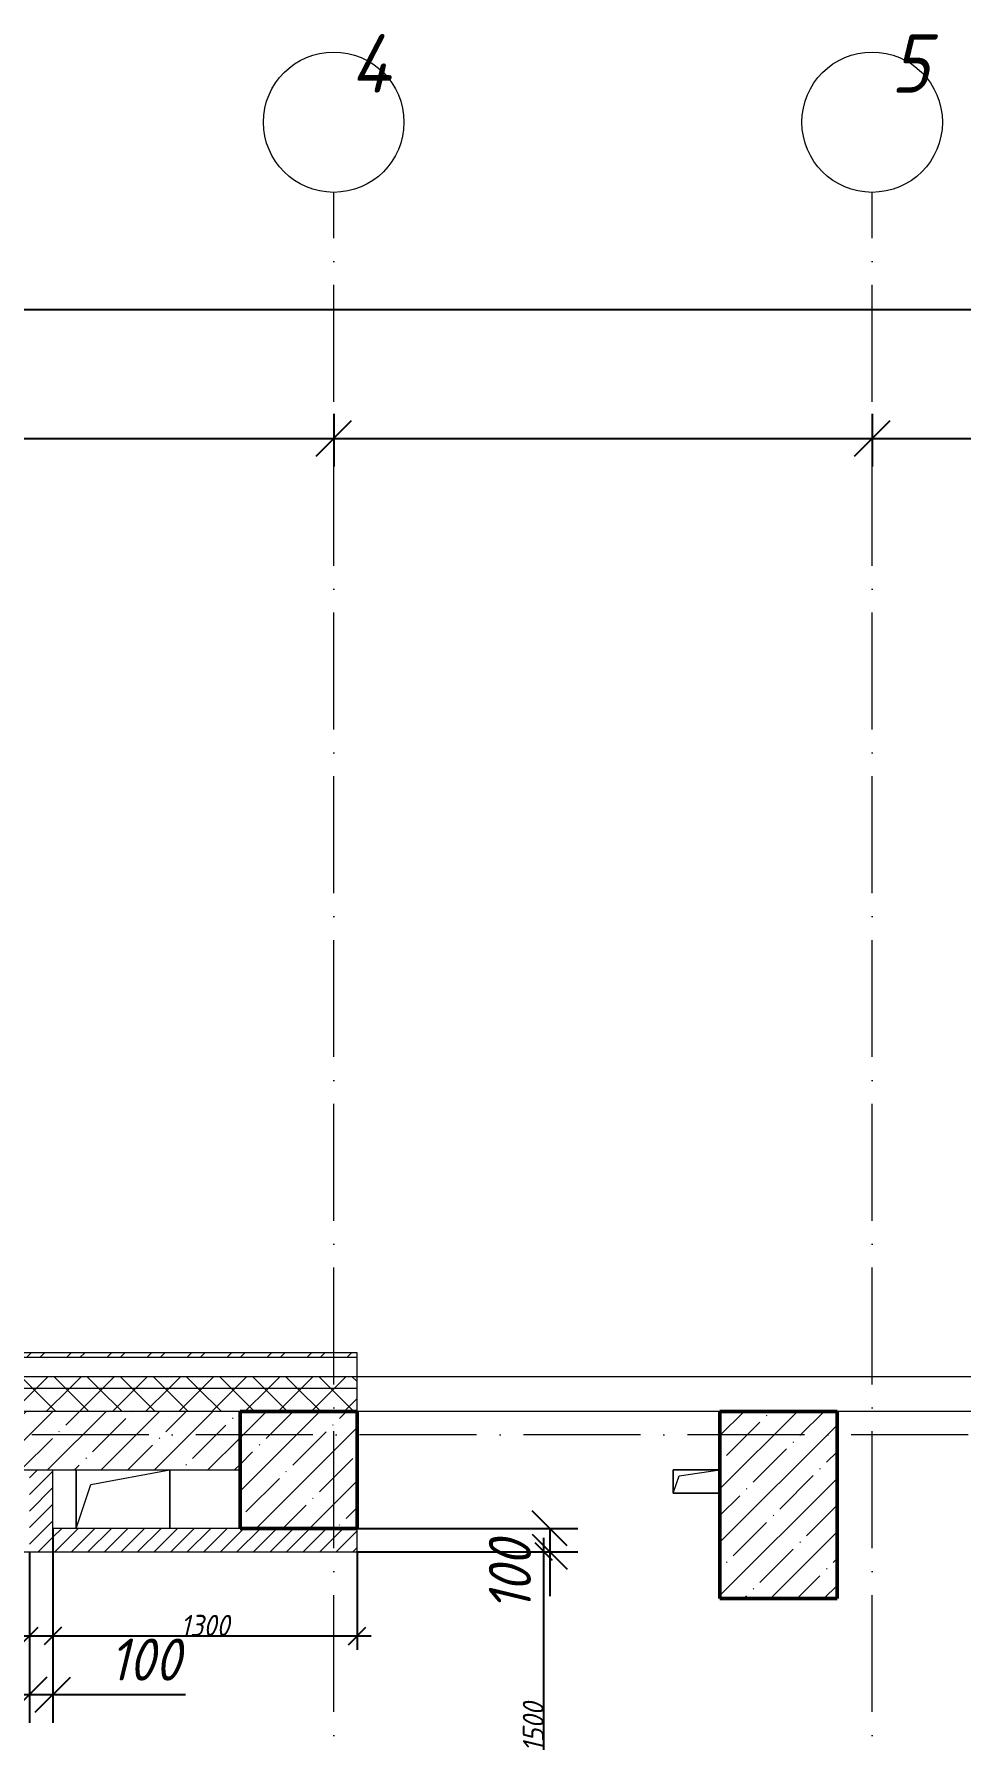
# Model space of a CAD drawing. Header units: millimetres. Extents: x -401725 to 250493, y 305116 to 802890.
# Drawn here: x -170831 to -166871, y 629010 to 636286 of the extents above; entities that cross this region are included whole.
import ezdxf

# ---------------------------------------------------------------- set-up
doc = ezdxf.new("R2010")
doc.units = ezdxf.units.MM
doc.linetypes.add('50_200_ШТРИХ_1Т_ш5_п1_п1_', pattern=[700, 500, -100, 0, -100])
for name, color, linetype, lineweight in [('A-____-____-DIMS', 7, 'Continuous', 9), ('A-FLOR-____-OTLN', 7, 'Continuous', 9), ('A-GENM-____-OTLN', 7, 'Continuous', 9), ('A-WALL-____-MCUT', 7, 'Continuous', 13), ('A-WALL-____-MCUT-3', 7, 'Continuous', 9), ('A-WALL-____-OTLN', 7, 'Continuous', 9), ('A-WALL-FNSH-MCUT-1', 7, 'Continuous', 9), ('S-COLS-____-MCUT', 7, 'Continuous', 50), ('S-COLS-____-OTLN', 7, 'Continuous', 9), ('S-GRID-____-IDEN', 7, 'Continuous', 9), ('S-GRID-____-OTLN-1', 7, '50_200_ШТРИХ_1Т_ш5_п1_п1_', 9)]:
    doc.layers.add(name, color=color, linetype=linetype, lineweight=lineweight)
for name, color, linetype, lineweight, true_color in [('A-WALL-____-MCUT-7', 7, 'Continuous', 9, 0x000000), ('A-WALL-____-PATT-2', 7, 'Continuous', 9, 0x787878), ('A-WALL-____-PATT-4', 9, 'Continuous', 9, 0x808080), ('A-WALL-FNSH-MCUT-3', 7, 'Continuous', 9, 0x000000)]:
    doc.layers.add(name, color=color, linetype=linetype, lineweight=lineweight, true_color=true_color)
doc.styles.add('ISOCPEUR_I', font='isocpeui.ttf', dxfattribs={"width": 0.9, "height": 2.5})
doc.styles.add('ISOCPEUR_I_10', font='isocpeui.ttf', dxfattribs={"width": 0.9, "height": 180})
doc.styles.add('ISOCPEUR_I_12', font='isocpeui.ttf', dxfattribs={"width": 0.9, "height": 180})
doc.styles.add('ISOCPEUR_I_7', font='isocpeui.ttf', dxfattribs={"width": 0.9, "height": 90})
doc.styles.add('ISOCPEUR_I_9', font='isocpeui.ttf', dxfattribs={"width": 0.9, "height": 250})
doc.dimstyles.new('ISO-1_8_0_9К_СРЕДНИЙ_Кладочные_2', dxfattribs={"dimscale": 304.8, "dimtxt": 89.638306, "dimasz": 0.246063, "dimexe": 0.19685, "dimexo": 0, "dimgap": 0, "dimtad": 1, "dimdec": 3, "dimrnd": 0.001, "dimdsep": 46, "dimtxsty": 'ISOCPEUR_I_7', "dimblk1": 'OBLIQUE', "dimblk2": 'OBLIQUE', "dimsah": 1, "dimcen": 0.09, "dimdle": 0.19685, "dimazin": 0, "dimtfac": 1, "dimtdec": 4, "dimtix": 1, "dimtmove": 1, "dimatfit": 3, "dimfxl": 1, "dimtvp": 1, "dimtolj": 1, "dimtzin": 0, "dimarcsym": 2})
doc.dimstyles.new('ISO-1_8_0_9К_СРЕДНИЙ_Кладочные_3', dxfattribs={"dimscale": 304.8, "dimtxt": 179.276612, "dimasz": 0.492126, "dimexe": 0.393701, "dimexo": 0, "dimgap": 0, "dimtad": 1, "dimdec": 3, "dimrnd": 0.001, "dimdsep": 46, "dimtxsty": 'ISOCPEUR_I_10', "dimblk1": 'OBLIQUE', "dimblk2": 'OBLIQUE', "dimsah": 1, "dimcen": 0.09, "dimdle": 0.393701, "dimazin": 0, "dimtfac": 1, "dimtdec": 4, "dimtix": 1, "dimtmove": 0, "dimatfit": 3, "dimfxl": 1, "dimtvp": 1, "dimtolj": 1, "dimtzin": 0, "dimarcsym": 2})
doc.dimstyles.new('ISO-2_5_0_9К_БОЛЬШОЙ_ОСИ', dxfattribs={"dimscale": 304.8, "dimtxt": 248.995294, "dimasz": 0.492126, "dimexe": 0.393701, "dimexo": 0, "dimgap": 0, "dimtad": 1, "dimdec": 0, "dimzin": 0, "dimdsep": 46, "dimtxsty": 'ISOCPEUR_I', "dimblk1": 'OBLIQUE', "dimblk2": 'OBLIQUE', "dimsah": 1, "dimcen": 0.09, "dimdle": 0.393701, "dimazin": 0, "dimtfac": 1, "dimtdec": 4, "dimtix": 1, "dimtmove": 0, "dimatfit": 3, "dimfxl": 1, "dimtvp": 1, "dimtolj": 1, "dimtzin": 0, "dimarcsym": 2})
doc.dimstyles.new('ISO-2_5_0_9К_БОЛЬШОЙ_ОСИ_2', dxfattribs={"dimscale": 304.8, "dimtxt": 248.995294, "dimasz": 0.492126, "dimexe": 0.393701, "dimexo": 0, "dimgap": 0, "dimtad": 1, "dimdec": 0, "dimzin": 0, "dimdsep": 46, "dimtxsty": 'ISOCPEUR_I_9', "dimblk1": 'OBLIQUE', "dimblk2": 'OBLIQUE', "dimsah": 1, "dimcen": 0.09, "dimdle": 0.393701, "dimazin": 0, "dimtfac": 1, "dimtdec": 4, "dimtix": 1, "dimtmove": 2, "dimatfit": 3, "dimfxl": 1, "dimtvp": 1, "dimtolj": 1, "dimtzin": 0, "dimarcsym": 2})
pattern_1 = [(45, (-175000.74, 544716.51), (-114.04925, 114.04925), []), (45, (-174886.69, 544716.51), (-114.04925, 114.04925), [201.612, -40.322, 3.353, -36.97])]
pattern_2 = [(45, (-175000.736, 544716.51), (-35.35534, 35.35534), [])]
pattern_3 = [(45, (-175000.74, 544716.51), (-70.71068, 70.71068), []), (135, (-175000.74, 544716.51), (-70.71068, -70.71068), [])]

# ---------------------------------------------------------------- blocks, each defined once
blk = doc.blocks.new('BSC_Колонна _Прямоугольная - 500х800-V122-АР1_Кладочный план 1 этажа в осях 1-64_Ю-ЯЯ')
at = {"layer": 'S-COLS-____-OTLN'}
h = blk.add_hatch(dxfattribs=at)
h.set_pattern_fill('FP_126', color=256, style=0, pattern_type=2)
h.set_pattern_definition([(45, (-7350, -85281.04), (-114.04925, 114.04925), []), (45, (-7235.95, -85281.04), (-114.04925, 114.04925), [201.613, -40.323, 3.353, -36.97])])
h.paths.add_polyline_path([(-250, -400), (250, -400), (250, 400), (-250, 400)], flags=0)
at = {"layer": 'S-COLS-____-MCUT'}
for p, q in [((250, 400), (-250, 400)), ((-250, 400), (-250, -400)), ((250, -400), (250, 400)), ((-250, -400), (250, -400))]:
    blk.add_line(p, q, dxfattribs=at)
blk = doc.blocks.new('AR_Отверстие прямоугольное _в плите_ - AR_Отверстие прямоугольное _в плите_-30459858-АР1_Кладочный план 1 этажа в осях 1-64_Ю-ЯЯ')
at = {"layer": 'A-GENM-____-OTLN'}
for p, q in [((-200, 125), (-200, -125)), ((-137.5, 62.5), (200, 125)), ((200, -125), (200, 125)), ((-200, -125), (-137.5, 62.5))]:
    blk.add_line(p, q, dxfattribs=at)
blk = doc.blocks.new('AR_Отверстие прямоугольное _в плите_ - AR_Отверстие прямоугольное _в плите_-V227-АР1_Кладочный план 1 этажа в осях 1-64_Ю-ЯЯ')
at = {"layer": 'A-GENM-____-OTLN'}
for p, q in [((100, 50), (-100, 50)), ((-100, 50), (-100, -50)), ((-100, -50), (-75, 25)), ((-75, 25), (100, 50)), ((-100, -50), (100, -50))]:
    blk.add_line(p, q, dxfattribs=at)
blk = doc.blocks.new('Ось сетки - Круг_Ø6_00__ISO-2_5_0_9K_-25732049-АР1_Кладочный план 1 этажа в осях 1-64_Ю-ЯЯ')
at = {"layer": 'S-GRID-____-IDEN'}
blk.add_circle((0, 0), 3, dxfattribs=at)
blk = doc.blocks.new('_Oblique')
at = {"color": 0, "linetype": 'ByBlock', "lineweight": -2}
blk.add_line((-0.5, -0.5), (0.5, 0.5), dxfattribs=at)
blk = doc.blocks.new('*D12027')
at = {"layer": 'A-____-____-DIMS', "color": 0, "lineweight": -2, "transparency": 16777216}
for p, q in [((-177350.7, 634663), (-177350.7, 634437)), ((-169550.7, 634663), (-169550.7, 634437)), ((-177470.7, 634557), (-169430.7, 634557))]:
    blk.add_line(p, q, dxfattribs=at)
at = {"layer": 'Defpoints', "color": 0, "transparency": 16777216}
for p in [(-177350.7, 634663), (-169550.7, 634663), (-169550.7, 634557)]:
    blk.add_point(p, dxfattribs=at)
at = {"layer": 'A-____-____-DIMS', "color": 0, "lineweight": -2, "transparency": 16777216, "xscale": 150, "yscale": 150, "zscale": 150, "rotation": 180}
blk.add_blockref('_Oblique', (-177350.7, 634557), dxfattribs=at)
at = {"layer": 'A-____-____-DIMS', "color": 0, "lineweight": -2, "transparency": 16777216, "xscale": 150, "yscale": 150, "zscale": 150}
blk.add_blockref('_Oblique', (-169550.7, 634557), dxfattribs=at)
at = {"layer": 'A-____-____-DIMS', "color": 0, "transparency": 16777216, "insert": (-173450.7, 634558.2), "char_height": 2.5, "width": 758.478, "attachment_point": 5, "style": 'ISOCPEUR_I'}
blk.add_mtext('\\A1;7800', dxfattribs=at)
blk = doc.blocks.new('*D12028')
at = {"layer": 'A-____-____-DIMS', "color": 0, "lineweight": -2, "transparency": 16777216}
for p, q in [((-169550.7, 634663), (-169550.7, 634437)), ((-167250.7, 634663), (-167250.7, 634437)), ((-169670.7, 634557), (-167130.7, 634557))]:
    blk.add_line(p, q, dxfattribs=at)
at = {"layer": 'Defpoints', "color": 0, "transparency": 16777216}
for p in [(-169550.7, 634663), (-167250.7, 634663), (-167250.7, 634557)]:
    blk.add_point(p, dxfattribs=at)
at = {"layer": 'A-____-____-DIMS', "color": 0, "lineweight": -2, "transparency": 16777216, "xscale": 150, "yscale": 150, "zscale": 150, "rotation": 180}
blk.add_blockref('_Oblique', (-169550.7, 634557), dxfattribs=at)
at = {"layer": 'A-____-____-DIMS', "color": 0, "lineweight": -2, "transparency": 16777216, "xscale": 150, "yscale": 150, "zscale": 150}
blk.add_blockref('_Oblique', (-167250.7, 634557), dxfattribs=at)
at = {"layer": 'A-____-____-DIMS', "color": 0, "transparency": 16777216, "insert": (-168400.7, 634558.2), "char_height": 2.5, "width": 758.478, "attachment_point": 5, "style": 'ISOCPEUR_I'}
blk.add_mtext('\\A1;2300', dxfattribs=at)
blk = doc.blocks.new('*D12029')
at = {"layer": 'A-____-____-DIMS', "color": 0, "lineweight": -2, "transparency": 16777216}
for p, q in [((-167250.7, 634663), (-167250.7, 634437)), ((-165350.7, 634663), (-165350.7, 634437)), ((-167370.7, 634557), (-165230.7, 634557))]:
    blk.add_line(p, q, dxfattribs=at)
at = {"layer": 'Defpoints', "color": 0, "transparency": 16777216}
for p in [(-167250.7, 634663), (-165350.7, 634663), (-165350.7, 634557)]:
    blk.add_point(p, dxfattribs=at)
at = {"layer": 'A-____-____-DIMS', "color": 0, "lineweight": -2, "transparency": 16777216, "xscale": 150, "yscale": 150, "zscale": 150, "rotation": 180}
blk.add_blockref('_Oblique', (-167250.7, 634557), dxfattribs=at)
at = {"layer": 'A-____-____-DIMS', "color": 0, "lineweight": -2, "transparency": 16777216, "xscale": 150, "yscale": 150, "zscale": 150}
blk.add_blockref('_Oblique', (-165350.7, 634557), dxfattribs=at)
at = {"layer": 'A-____-____-DIMS', "color": 0, "transparency": 16777216, "insert": (-166300.7, 634558.2), "char_height": 2.5, "width": 701.018, "attachment_point": 5, "style": 'ISOCPEUR_I'}
blk.add_mtext('\\A1;1900', dxfattribs=at)
blk = doc.blocks.new('*D12066')
at = {"layer": 'A-____-____-DIMS', "color": 0, "lineweight": -2, "transparency": 16777216}
for p, q in [((-177350.7, 635215.2), (-177350.7, 634989.2)), ((-73850.7, 635215.2), (-73850.7, 634989.2)), ((-177470.7, 635109.2), (-126117.4, 635109.2)), ((-73730.7, 635109.2), (-125238.4, 635109.2))]:
    blk.add_line(p, q, dxfattribs=at)
at = {"layer": 'Defpoints', "color": 0, "transparency": 16777216}
for p in [(-177350.7, 635215.2), (-73850.7, 635215.2), (-73850.7, 635109.2)]:
    blk.add_point(p, dxfattribs=at)
at = {"layer": 'A-____-____-DIMS', "color": 0, "lineweight": -2, "transparency": 16777216, "xscale": 150, "yscale": 150, "zscale": 150, "rotation": 180}
blk.add_blockref('_Oblique', (-177350.7, 635109.2), dxfattribs=at)
at = {"layer": 'A-____-____-DIMS', "color": 0, "lineweight": -2, "transparency": 16777216, "xscale": 150, "yscale": 150, "zscale": 150}
blk.add_blockref('_Oblique', (-73850.7, 635109.2), dxfattribs=at)
at = {"layer": 'A-____-____-DIMS', "color": 0, "transparency": 16777216, "insert": (-126218, 635435.8), "char_height": 250, "width": 1080.257, "attachment_point": 1, "line_spacing_factor": 1.149209, "style": 'ISOCPEUR_I_9'}
blk.add_mtext('\\A1;103500', dxfattribs=at)
blk = doc.blocks.new('*D12106')
at = {"layer": 'A-____-____-DIMS', "color": 0, "lineweight": -2, "transparency": 16777216}
for p, q in [((-172000.7, 629797.6), (-172000.7, 629377.8)), ((-170850.7, 629797.6), (-170850.7, 629377.8)), ((-172060.7, 629437.8), (-170790.7, 629437.8))]:
    blk.add_line(p, q, dxfattribs=at)
at = {"layer": 'Defpoints', "color": 0, "transparency": 16777216}
for p in [(-172000.7, 629797.6), (-170850.7, 629797.6), (-170850.7, 629437.8)]:
    blk.add_point(p, dxfattribs=at)
at = {"layer": 'A-____-____-DIMS', "color": 0, "lineweight": -2, "transparency": 16777216, "xscale": 75, "yscale": 75, "zscale": 75, "rotation": 180}
blk.add_blockref('_Oblique', (-172000.7, 629437.8), dxfattribs=at)
at = {"layer": 'A-____-____-DIMS', "color": 0, "lineweight": -2, "transparency": 16777216, "xscale": 75, "yscale": 75, "zscale": 75}
blk.add_blockref('_Oblique', (-170850.7, 629437.8), dxfattribs=at)
at = {"layer": 'A-____-____-DIMS', "color": 0, "transparency": 16777216, "insert": (-171425.7, 629482.8), "char_height": 90, "width": 463.361, "attachment_point": 5, "style": 'ISOCPEUR_I_7'}
blk.add_mtext('\\A1;1150', dxfattribs=at)
blk = doc.blocks.new('*D12107')
at = {"layer": 'A-____-____-DIMS', "color": 0, "lineweight": -2, "transparency": 16777216}
for p, q in [((-170750.7, 629897.6), (-170750.7, 629066.8)), ((-170850.7, 629797.6), (-170850.7, 629066.8)), ((-170970.7, 629186.8), (-170750.7, 629186.8)), ((-170750.7, 629186.8), (-170183.5, 629186.8))]:
    blk.add_line(p, q, dxfattribs=at)
at = {"layer": 'Defpoints', "color": 0, "transparency": 16777216}
for p in [(-170750.7, 629897.6), (-170850.7, 629797.6), (-170750.7, 629186.8)]:
    blk.add_point(p, dxfattribs=at)
at = {"layer": 'A-____-____-DIMS', "color": 0, "lineweight": -2, "transparency": 16777216, "xscale": 150, "yscale": 150, "zscale": 150, "rotation": 180}
blk.add_blockref('_Oblique', (-170850.7, 629186.8), dxfattribs=at)
at = {"layer": 'A-____-____-DIMS', "color": 0, "lineweight": -2, "transparency": 16777216, "xscale": 150, "yscale": 150, "zscale": 150}
blk.add_blockref('_Oblique', (-170750.7, 629186.8), dxfattribs=at)
at = {"layer": 'A-____-____-DIMS', "color": 0, "transparency": 16777216, "insert": (-170507.9, 629426.8), "char_height": 180, "width": 368.207, "attachment_point": 1, "line_spacing_factor": 1.149209, "style": 'ISOCPEUR_I_10'}
blk.add_mtext('\\A1;100', dxfattribs=at)
blk = doc.blocks.new('*D12108')
at = {"layer": 'A-____-____-DIMS', "color": 0, "lineweight": -2, "transparency": 16777216}
for p, q in [((-170750.7, 629897.6), (-170750.7, 629377.8)), ((-169450.7, 629797.6), (-169450.7, 629377.8)), ((-170810.7, 629437.8), (-169390.7, 629437.8))]:
    blk.add_line(p, q, dxfattribs=at)
at = {"layer": 'Defpoints', "color": 0, "transparency": 16777216}
for p in [(-170750.7, 629897.6), (-169450.7, 629797.6), (-169450.7, 629437.8)]:
    blk.add_point(p, dxfattribs=at)
at = {"layer": 'A-____-____-DIMS', "color": 0, "lineweight": -2, "transparency": 16777216, "xscale": 75, "yscale": 75, "zscale": 75, "rotation": 180}
blk.add_blockref('_Oblique', (-170750.7, 629437.8), dxfattribs=at)
at = {"layer": 'A-____-____-DIMS', "color": 0, "lineweight": -2, "transparency": 16777216, "xscale": 75, "yscale": 75, "zscale": 75}
blk.add_blockref('_Oblique', (-169450.7, 629437.8), dxfattribs=at)
at = {"layer": 'A-____-____-DIMS', "color": 0, "transparency": 16777216, "insert": (-170100.7, 629482.8), "char_height": 90, "width": 504.733, "attachment_point": 5, "style": 'ISOCPEUR_I_7'}
blk.add_mtext('\\A1;1300', dxfattribs=at)
blk = doc.blocks.new('*D12141')
at = {"layer": 'A-____-____-DIMS', "color": 0, "lineweight": -2, "transparency": 16777216}
for p, q in [((-168653, 628237.6), (-168653, 629857.6)), ((-169450.7, 629797.6), (-168593, 629797.6)), ((-169450.7, 628297.6), (-168593, 628297.6))]:
    blk.add_line(p, q, dxfattribs=at)
at = {"layer": 'Defpoints', "color": 0, "transparency": 16777216}
for p in [(-169450.7, 629797.6), (-168653, 629797.6), (-169450.7, 628297.6)]:
    blk.add_point(p, dxfattribs=at)
at = {"layer": 'A-____-____-DIMS', "color": 0, "lineweight": -2, "transparency": 16777216, "xscale": 75, "yscale": 75, "zscale": 75}
for p, rotation in [((-168653, 629797.6), 90), ((-168653, 628297.6), 270)]:
    blk.add_blockref('_Oblique', p, dxfattribs=dict(at, rotation=rotation))
at = {"layer": 'A-____-____-DIMS', "color": 0, "transparency": 16777216, "insert": (-168698, 629047.6), "char_height": 90, "width": 504.733, "attachment_point": 5, "rotation": 90, "style": 'ISOCPEUR_I_7'}
blk.add_mtext('\\A1;1500', dxfattribs=at)
blk = doc.blocks.new('*D12142')
at = {"layer": 'A-____-____-DIMS', "color": 0, "lineweight": -2, "transparency": 16777216}
for p, q in [((-169450.7, 629897.6), (-168507.9, 629897.6)), ((-168627.9, 629897.6), (-168627.9, 629677.6)), ((-169450.7, 629797.6), (-168507.9, 629797.6)), ((-168627.9, 629797.6), (-168627.9, 629607.8))]:
    blk.add_line(p, q, dxfattribs=at)
at = {"layer": 'Defpoints', "color": 0, "transparency": 16777216}
for p in [(-169450.7, 629897.6), (-168627.9, 629897.6), (-169450.7, 629797.6)]:
    blk.add_point(p, dxfattribs=at)
at = {"layer": 'A-____-____-DIMS', "color": 0, "lineweight": -2, "transparency": 16777216, "xscale": 150, "yscale": 150, "zscale": 150}
for p, rotation in [((-168627.9, 629897.6), 90), ((-168627.9, 629797.6), 270)]:
    blk.add_blockref('_Oblique', p, dxfattribs=dict(at, rotation=rotation))
at = {"layer": 'A-____-____-DIMS', "color": 0, "transparency": 16777216, "insert": (-168888.2, 629543.7), "char_height": 180, "width": 368.207, "attachment_point": 1, "rotation": 90, "line_spacing_factor": 1.149209, "style": 'ISOCPEUR_I_10'}
blk.add_mtext('\\A1;100', dxfattribs=at)

msp = doc.modelspace()

# ---------------------------------------------------------------- hatches: boundary and pattern name
at = {"layer": 'A-WALL-____-PATT-2'}
h = msp.add_hatch(dxfattribs=at)
h.set_pattern_fill('FP_3', color=256, style=0, pattern_type=2)
h.set_pattern_definition([(45, (-175000.74, 544716.51), (-85.53659, 85.53659), []), (45, (-174943.71, 544716.51), (-85.53659, 85.53659), [])])
h.paths.add_polyline_path([(-152220.7357, 630627.5526), (-151131.7357, 630627.5526), (-151131.7357, 630647.5526), (-152220.7357, 630647.5526)], flags=0)
h.paths.add_polyline_path([(-153620.7357, 630627.5526), (-153620.7357, 630647.5526), (-154870.7357, 630647.5526), (-154870.7357, 630627.5526), (-153805.7074, 630627.5526)], flags=0)
h.paths.add_polyline_path([(-165600.7357, 630627.5526), (-156170.7357, 630627.5526), (-156170.7357, 630647.5526), (-165600.7357, 630647.5526)], flags=0)
h.paths.add_polyline_path([(-169450.7357, 630627.5526), (-169450.7357, 630647.5526), (-177680.7357, 630647.5526), (-177680.7357, 630627.5526), (-169712.886, 630627.5526)], flags=0)
h = msp.add_hatch(dxfattribs=at)
h.set_pattern_fill('FP_1', color=256, style=0, pattern_type=2)
h.set_pattern_definition(pattern_3)
h.paths.add_polyline_path([(-143200.9217, 630497.5526), (-142597.7357, 630497.5526), (-142597.7357, 630547.5526), (-143400.7357, 630547.5526), (-143400.7357, 630497.5526)], flags=0)
h.paths.add_polyline_path([(-153620.7357, 630497.5526), (-153620.7357, 630547.5526), (-154870.7357, 630547.5526), (-154870.7357, 630497.5526), (-153805.7074, 630497.5526)], flags=0)
h.paths.add_polyline_path([(-152220.7357, 630497.5526), (-151020.7357, 630497.5526), (-151020.7357, 630547.5526), (-152220.7357, 630547.5526)], flags=0)
h.paths.add_polyline_path([(-146350.7357, 630497.5526), (-145200.7357, 630497.5526), (-145200.7357, 630547.5526), (-146350.7357, 630547.5526)], flags=0)
h.paths.add_polyline_path([(-149220.7357, 630497.5526), (-148150.7357, 630497.5526), (-148150.7357, 630547.5526), (-149220.7357, 630547.5526)], flags=0)
h.paths.add_polyline_path([(-169450.7357, 630497.5526), (-169450.7357, 630547.5526), (-177550.7357, 630547.5526), (-177550.7357, 630497.5526), (-169712.886, 630497.5526)], flags=0)
h.paths.add_polyline_path([(-164410.4931, 630497.5526), (-156170.7357, 630497.5526), (-156170.7357, 630547.5526), (-165600.7357, 630547.5526), (-165600.7357, 630497.5526)], flags=0)
h = msp.add_hatch(dxfattribs=at)
h.set_pattern_fill('FP_1', color=256, style=0, pattern_type=2)
h.set_pattern_definition(pattern_3)
h.paths.add_polyline_path([(-142600.7357, 630397.5526), (-142597.7357, 630397.5526), (-142597.7357, 630497.5526), (-143400.7357, 630497.5526), (-143400.7357, 630403.5526), (-143325.7357, 630403.5526), (-143325.7357, 630397.5526), (-143200.9217, 630397.5526)], flags=0)
h.paths.add_polyline_path([(-145275.7357, 630397.5526), (-145275.7357, 630403.5526), (-145200.7357, 630403.5526), (-145200.7357, 630497.5526), (-146350.7357, 630497.5526), (-146350.7357, 630397.5526), (-145750.7357, 630397.5526)], flags=0)
h.paths.add_polyline_path([(-148503.3145, 630397.5526), (-148225.7357, 630397.5526), (-148225.7357, 630403.5526), (-148150.7357, 630403.5526), (-148150.7357, 630497.5526), (-149220.7357, 630497.5526), (-149220.7357, 630403.5526), (-149145.7357, 630403.5526), (-149145.7357, 630397.5526)], flags=0)
h.paths.add_polyline_path([(-151300.7357, 630397.5526), (-151095.7357, 630397.5526), (-151095.7357, 630403.5526), (-151020.7357, 630403.5526), (-151020.7357, 630497.5526), (-152220.7357, 630497.5526), (-152220.7357, 630403.5526), (-152145.7357, 630403.5526), (-152145.7357, 630397.5526), (-152000.7357, 630397.5526)], flags=0)
h.paths.add_polyline_path([(-153805.7074, 630397.5526), (-153620.7357, 630397.5526), (-153620.7357, 630497.5526), (-154870.7357, 630497.5526), (-154870.7357, 630403.5526), (-154795.7357, 630403.5526), (-154795.7357, 630397.5526)], flags=0)
h.paths.add_polyline_path([(-156245.7357, 630397.5526), (-156245.7357, 630403.5526), (-156170.7357, 630403.5526), (-156170.7357, 630497.5526), (-165600.7357, 630497.5526), (-165600.7357, 630397.5526), (-156456.9038, 630397.5526)], flags=0)
h.paths.add_polyline_path([(-177450.7357, 630397.5526), (-169450.7357, 630397.5526), (-169450.7357, 630497.5526), (-177450.7357, 630497.5526)], flags=0)
h = msp.add_hatch(dxfattribs=at)
h.set_pattern_fill('FP_2', color=256, style=0, pattern_type=2)
h.set_pattern_definition(pattern_1)
h.paths.add_polyline_path([(-169950.7357, 630147.5526), (-169950.7357, 630397.5526), (-176950.7357, 630397.5526), (-176950.7357, 630147.5526), (-171480.3503, 630147.5526)], flags=0)
at = {"layer": 'A-WALL-____-PATT-4'}
h = msp.add_hatch(dxfattribs=at)
h.set_pattern_fill('FP_5', color=256, style=0, pattern_type=2)
h.set_pattern_definition(pattern_2)
h.paths.add_polyline_path([(-170750.7357, 629797.5526), (-170750.7357, 630147.5526), (-170850.7357, 630147.5526), (-170850.7357, 629797.5526)], flags=0)
h = msp.add_hatch(dxfattribs=at)
h.set_pattern_fill('FP_5', color=256, style=0, pattern_type=2)
h.set_pattern_definition(pattern_2)
h.paths.add_polyline_path([(-170750.7357, 629797.5526), (-169450.7357, 629797.5526), (-169450.7357, 629897.5526), (-170750.7357, 629897.5526)], flags=0)
at = {"layer": 'S-COLS-____-OTLN'}
h = msp.add_hatch(dxfattribs=at)
h.set_pattern_fill('FP_2', color=256, style=0, pattern_type=2)
h.set_pattern_definition(pattern_1)
h.paths.add_polyline_path([(-169712.886, 629897.5526), (-169450.7357, 629897.5526), (-169450.7357, 630397.5526), (-169950.7357, 630397.5526), (-169950.7357, 629897.5526)], flags=0)

# ---------------------------------------------------------------- linework, layer by layer
at = {"layer": 'A-FLOR-____-OTLN'}
for p, q in [((-167900.7357, 630397.5526), (-169450.7357, 630397.5526)), ((-170650.7357, 629897.5526), (-170650.7357, 630147.5526)), ((-170250.7357, 630147.5526), (-170250.7357, 629897.5526)), ((-168100.7357, 630047.5526), (-168100.7357, 630147.5526)), ((-168100.7357, 630147.5526), (-167900.7357, 630147.5526)), ((-167900.7357, 630047.5526), (-168100.7357, 630047.5526))]:
    msp.add_line(p, q, dxfattribs=at)
at = {"layer": 'A-WALL-____-MCUT'}
for p, q in [((-169450.7357, 630627.5526), (-177680.7357, 630627.5526)), ((-169450.7357, 630397.5526), (-169450.7357, 630627.5526)), ((-169950.7357, 630397.5526), (-169450.7357, 630397.5526))]:
    msp.add_line(p, q, dxfattribs=at)
at = {"layer": 'A-WALL-____-MCUT-3'}
for p, q in [((-169950.7357, 630397.5526), (-176950.7357, 630397.5526)), ((-169950.7357, 630147.5526), (-169950.7357, 630397.5526)), ((-176950.7357, 630147.5526), (-169950.7357, 630147.5526))]:
    msp.add_line(p, q, dxfattribs=at)
at = {"layer": 'A-WALL-____-MCUT-7'}
for p, q in [((-177600.7357, 630547.5526), (-169450.7357, 630547.5526)), ((-177550.7357, 630497.5526), (-169450.7357, 630497.5526))]:
    msp.add_line(p, q, dxfattribs=at)
at = {"layer": 'A-WALL-____-OTLN'}
for p, q in [((-169450.7357, 630547.5526), (-165600.7357, 630547.5526)), ((-167900.7357, 630397.5526), (-169450.7357, 630397.5526)), ((-165600.7357, 630397.5526), (-167400.7357, 630397.5526))]:
    msp.add_line(p, q, dxfattribs=at)
at = {"layer": 'A-WALL-FNSH-MCUT-1'}
for p, q in [((-170750.7357, 629897.5526), (-170750.7357, 630147.5526)), ((-169450.7357, 629897.5526), (-170750.7357, 629897.5526)), ((-169450.7357, 629797.5526), (-169450.7357, 629897.5526)), ((-172800.7357, 629797.5526), (-169450.7357, 629797.5526))]:
    msp.add_line(p, q, dxfattribs=at)
at = {"layer": 'A-WALL-FNSH-MCUT-3'}
for p, q in [((-169450.7357, 630647.5526), (-177700.7357, 630647.5526)), ((-169450.7357, 630627.5526), (-169450.7357, 630647.5526))]:
    msp.add_line(p, q, dxfattribs=at)
at = {"layer": 'S-COLS-____-MCUT'}
for p, q in [((-169450.7357, 630397.5526), (-169950.7357, 630397.5526)), ((-169950.7357, 630397.5526), (-169950.7357, 629897.5526)), ((-169450.7357, 629897.5526), (-169450.7357, 630397.5526)), ((-169950.7357, 629897.5526), (-169450.7357, 629897.5526))]:
    msp.add_line(p, q, dxfattribs=at)
at = {"layer": 'S-GRID-____-OTLN-1'}
for p, q in [((-169550.7357, 597608.0984), (-169550.7357, 635609.362)), ((-167250.7357, 597608.0984), (-167250.7357, 635609.362)), ((-70926.3291, 630297.5526), (-179669.5059, 630297.5526))]:
    msp.add_line(p, q, dxfattribs=at)

# ---------------------------------------------------------------- block references
at = {"layer": 'A-GENM-____-OTLN'}
for name, p in [('AR_Отверстие прямоугольное _в плите_ - AR_Отверстие прямоугольное _в плите_-30459858-АР1_Кладочный план 1 этажа в осях 1-64_Ю-ЯЯ', (-170450.7357, 630022.5526)), ('AR_Отверстие прямоугольное _в плите_ - AR_Отверстие прямоугольное _в плите_-V227-АР1_Кладочный план 1 этажа в осях 1-64_Ю-ЯЯ', (-168000.7357, 630097.5526))]:
    msp.add_blockref(name, p, dxfattribs=at)
at = {"layer": 'S-COLS-____-OTLN'}
msp.add_blockref('BSC_Колонна _Прямоугольная - 500х800-V122-АР1_Кладочный план 1 этажа в осях 1-64_Ю-ЯЯ', (-167650.7357, 629997.5526), dxfattribs=at)
at = {"layer": 'S-GRID-____-IDEN', "xscale": 99.99999999999993, "yscale": 99.99999999999993, "zscale": 99.99999999999993}
for p in [(-169550.7357, 635909.362), (-167250.7357, 635909.362)]:
    msp.add_blockref('Ось сетки - Круг_Ø6_00__ISO-2_5_0_9K_-25732049-АР1_Кладочный план 1 этажа в осях 1-64_Ю-ЯЯ', p, dxfattribs=at)

# ---------------------------------------------------------------- texts
at = {"layer": 'S-GRID-____-IDEN', "char_height": 250, "attachment_point": 1, "style": 'ISOCPEUR_I_12'}
for s, insert, width in [('\\fISOCPEUR|b0|i1|c204|p34|;\\W.9;4', (-169479.7489, 636285.3903), 223.670812), ('\\fISOCPEUR|b0|i1|c204|p34|;\\W.9;5', (-167170.7489, 636285.3903), 202.02525)]:
    msp.add_mtext(s, dxfattribs=dict(at, insert=insert, width=width))

# ---------------------------------------------------------------- dimensions: what is measured, and where the dimension line sits
at = {"layer": 'A-____-____-DIMS'}
for base, p1, p2, dimstyle, override, picture, middle in [((-73850.7357, 635109.1792), (-177350.7357, 635215.2452), (-73850.7357, 635215.2452), 'ISO-2_5_0_9К_БОЛЬШОЙ_ОСИ_2', {"dimpost": '<>', "dimfxl": 103500}, '*D12066', (-125677.8855, 635269.1264)), ((-170750.7357, 629186.8405), (-170850.7357, 629797.5526), (-170750.7357, 629897.5526), 'ISO-1_8_0_9К_СРЕДНИЙ_Кладочные_3', {"dimpost": '<>', "dimfxl": 141.421356}, '*D12107', (-170323.8078, 629186.8405))]:
    dim = msp.add_linear_dim(base=base, p1=p1, p2=p2, dimstyle=dimstyle, override=override, dxfattribs=at)
    dim.commit()
    dim.dimension.update_dxf_attribs({"geometry": picture, "text_midpoint": middle, "dimtype": 160})
for base, p1, p2, dimstyle, override, picture, middle in [((-169550.7357, 634556.9599), (-177350.7357, 634663.0259), (-169550.7357, 634663.0259), 'ISO-2_5_0_9К_БОЛЬШОЙ_ОСИ', {"dimpost": '<>', "dimfxl": 7800}, '*D12027', (-173450.7357, 634558.226)), ((-167250.7357, 634556.9599), (-169550.7357, 634663.0259), (-167250.7357, 634663.0259), 'ISO-2_5_0_9К_БОЛЬШОЙ_ОСИ', {"dimpost": '<>', "dimfxl": 2300}, '*D12028', (-168400.7357, 634558.2099)), ((-165350.7357, 634556.9599), (-167250.7357, 634663.0259), (-165350.7357, 634663.0259), 'ISO-2_5_0_9К_БОЛЬШОЙ_ОСИ', {"dimpost": '<>', "dimfxl": 1900}, '*D12029', (-166300.7357, 634558.2099)), ((-169450.7357, 629437.7923), (-170750.7357, 629897.5526), (-169450.7357, 629797.5526), 'ISO-1_8_0_9К_СРЕДНИЙ_Кладочные_2', {"dimpost": '<>', "dimfxl": 1303.840481}, '*D12108', (-170100.7357, 629482.7923)), ((-170850.7357, 629437.7923), (-172000.7357, 629797.5526), (-170850.7357, 629797.5526), 'ISO-1_8_0_9К_СРЕДНИЙ_Кладочные_2', {"dimpost": '<>', "dimfxl": 1150}, '*D12106', (-171425.7357, 629482.7923))]:
    dim = msp.add_linear_dim(base=base, p1=p1, p2=p2, dimstyle=dimstyle, override=override, dxfattribs=at)
    dim.commit()
    dim.dimension.update_dxf_attribs({"geometry": picture, "text_midpoint": middle})
dim = msp.add_linear_dim(base=(-168627.8854, 629897.5526), p1=(-169450.7357, 629797.5526), p2=(-169450.7357, 629897.5526), angle=90, dimstyle='ISO-1_8_0_9К_СРЕДНИЙ_Кладочные_3', override={"dimpost": '<>', "dimfxl": 100}, dxfattribs=at)
dim.commit()
dim.dimension.update_dxf_attribs({"geometry": '*D12142', "text_midpoint": (-168768.1627, 629607.7719), "dimtype": 160, "text_rotation": 90})
dim = msp.add_linear_dim(base=(-168653.0007, 629797.5526), p1=(-169450.7357, 628297.5526), p2=(-169450.7357, 629797.5526), angle=90, dimstyle='ISO-1_8_0_9К_СРЕДНИЙ_Кладочные_2', override={"dimpost": '<>', "dimfxl": 1500}, dxfattribs=at)
dim.commit()
dim.dimension.update_dxf_attribs({"geometry": '*D12141', "text_midpoint": (-168698.0007, 629047.5526)})

doc.saveas('drawing.dxf')
